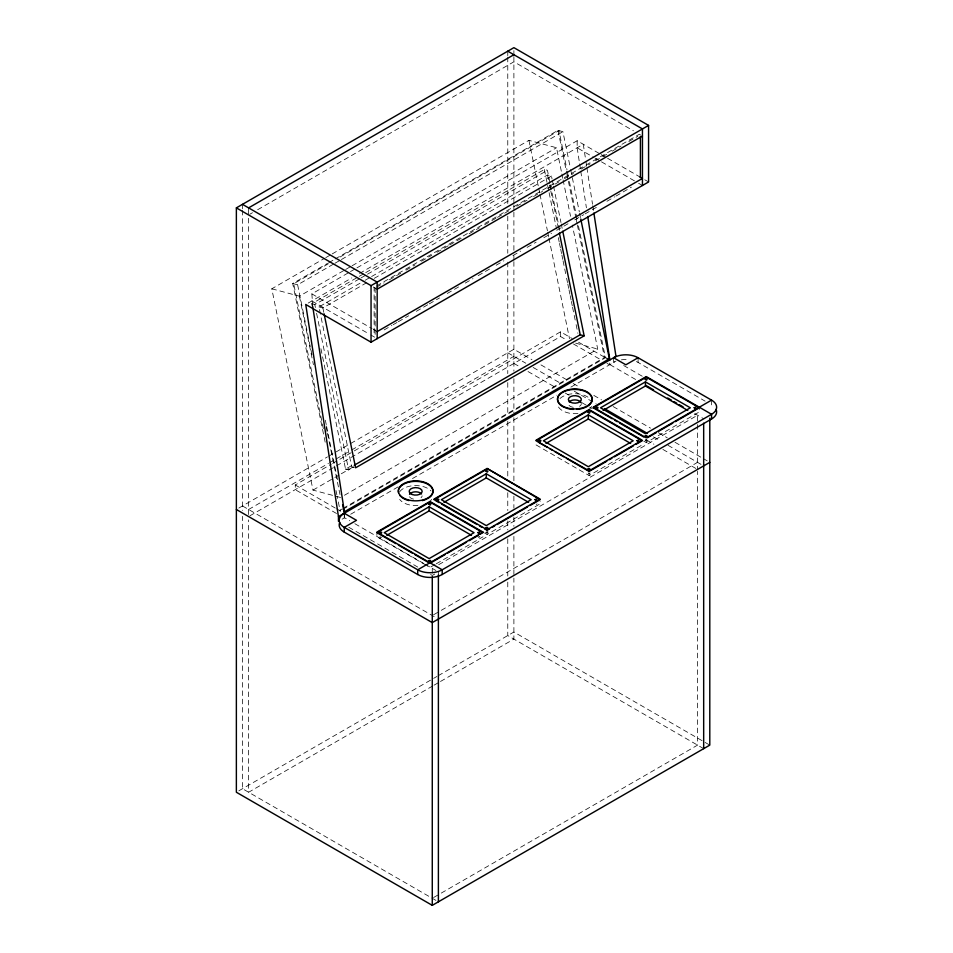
<?xml version="1.0" encoding="UTF-8"?>
<svg xmlns="http://www.w3.org/2000/svg" width="953" height="953" viewBox="0 0 953 953"><rect width="100%" height="100%" fill="white"/><g stroke="black" fill="none" stroke-linecap="round" stroke-linejoin="round"><path stroke-width="0.71" stroke-dasharray="4.76 3.57" d="M486.006 532.143C492.463 530.618 481.789 536.301 486.006 528.022M537.135 503.911L536.194 504.447M588.144 472.914L589.204 473.808L590.145 472.986M380.021 536.515L380.056 537.135M249.9 214.199L252.474 212.722M257.632 209.743L513.893 61.79L633.459 130.811M340.59 497.502L313.001 490.104L271.796 288.795L324.508 258.358M325.795 257.62L330.941 254.654M332.228 253.903L528.915 140.341L556.516 147.739L561.591 172.541M325.176 442.192L292.702 283.506L327.475 263.421M328.761 262.683L333.907 259.704M335.194 258.966L557.981 130.347L562.913 131.657L570.359 168.062M328.451 263.695L293.691 283.768L323.484 429.362M340.042 257L558.97 130.609L567.011 169.92M292.702 283.506L297.634 284.816L333.681 264.005M334.979 263.254L340.126 260.288M341.412 259.538L562.913 131.657M271.796 288.795L299.397 296.18L344.39 270.211M345.677 269.461L350.823 266.495M352.11 265.756L556.516 147.739M312.775 306.806L311.869 293.881L349.215 272.32M350.501 271.581L355.66 268.603M356.946 267.864L577.161 140.722L600.199 154.029M308.2 303.078L351.788 277.907M359.519 273.44L583.272 144.26L585.761 160.354M312.322 306.675L311.726 303.781L358.006 277.061M359.281 276.322L364.427 273.356M365.714 272.618L544.366 169.467L547.439 170.289L550.107 183.345M311.726 303.781L314.812 304.603L359.793 278.633M361.08 277.895L366.214 274.917M367.501 274.178L547.439 170.289M320.446 314.192L318.957 306.926L363.903 280.98M365.19 280.242L370.324 277.275M371.61 276.537L547.51 174.983L551.453 176.031L552.049 178.938M318.957 306.926L322.9 307.986L366.56 282.779M374.267 278.336L551.453 176.031M376.685 285.912L639.392 134.242L640.416 134.838M376.423 287.246L384.142 282.791M389.3 279.813L400.891 273.118M406.038 270.152L415.055 264.946M421.488 261.229L431.792 255.273M436.95 252.307L448.541 245.612M449.828 244.873L462.705 237.44M469.138 233.723L479.442 227.767M484.589 224.801L496.179 218.106M497.466 217.355L511.642 209.183M516.788 206.205L527.092 200.261M533.525 196.544L542.543 191.339M547.689 188.36L559.28 181.678M564.438 178.699L573.456 173.494M581.175 169.038L590.193 163.833M595.339 160.854L606.93 154.16M612.088 151.193L621.094 145.988M628.825 141.52L637.843 136.315M384.142 329.917L391.874 325.449M393.16 324.711L397.02 322.483M398.306 321.733L408.611 315.788M416.342 311.321L427.933 304.638M429.219 303.888L439.524 297.944M447.243 293.488L458.834 286.793M465.278 283.077L472.998 278.61M478.156 275.643L489.747 268.949M496.179 265.232L503.911 260.765M512.928 255.571L520.648 251.104M527.092 247.387L536.11 242.181M543.829 237.726L551.561 233.259M556.707 230.292L568.298 223.598M574.742 219.881L583.748 214.675M585.035 213.925L599.211 205.753M606.93 201.286L614.661 196.83M615.948 196.092L631.398 187.169M238.822 508.08L327.487 456.88M328.773 456.142L349.382 444.241M350.668 443.502L513.893 349.263L531.941 359.674M248.614 509.486L328.451 463.396M329.738 462.646L334.896 459.68M336.183 458.929L350.347 450.757M351.633 450.007L513.893 356.327M336.516 513.488L295.275 489.687L295.275 484.97L331.322 464.159M332.621 463.408L560.555 331.811L572.157 338.506M249.9 515.811L560.555 336.528L565.713 339.506M320.923 348.691L345.558 469.102L351.991 465.398M313.001 490.104L333.562 478.227M334.848 477.489L339.995 474.523M341.281 473.784L352.848 467.101M345.558 469.102L348.643 469.924L353.777 466.958M344.45 495.274L597.71 349.06L572.336 225.051M341.758 509.14L339.185 510.629L340.161 510.891L337.183 496.334M343.044 508.39L604.464 357.47L609.384 358.793M342.735 509.402L605.441 357.732L577.744 222.335M342.127 519.182L344.581 517.765L349.715 520.731M350.68 514.239L398.378 486.709M412.494 478.549L556.897 395.185M570.895 387.109L615.983 361.068M435.009 564.521L429.958 567.44L427.421 565.987M436.271 563.795L483.004 536.813M484.565 532.989L487.09 534.454L540.148 503.815L540.148 501.075M536.062 444.908L589.121 475.547L642.179 444.908M643.728 441.096L646.253 442.561L699.311 411.922L699.311 407.801M438.714 564.676L697.548 415.234L697.548 469.805M434.723 574.051L432.269 575.469L429.696 573.98M433.555 614.78L440 611.064M441.287 610.313L697.548 462.36M238.822 790.835L436.95 676.451M438.237 675.701L513.893 632.018L709.794 745.127M432.769 685.934L248.614 792.253L248.614 519.909M434.056 685.183L439.202 682.217M440.489 681.466L513.893 639.094L513.893 578.078M433.555 897.535L440 893.819M441.287 893.08L697.548 745.127L697.548 471.294M381.772 537.242L380.235 537.266M478.799 536.194L480.002 536.896L478.251 537.301M575.636 343.14L597.71 349.06M354.29 467.435L351.669 466.732L320.744 315.646M345.534 468.959L348.607 469.781M601.2 154.612L606.608 157.721M607.609 158.305L639.892 176.948M644.74 179.748L648.576 181.963M577.161 140.722L577.161 147.798L593.802 157.4M595.077 158.138L600.199 161.105M601.486 161.843L637.331 182.535M638.617 183.274L642.453 185.49M636.39 361.58A17.321 9.995 0 0 1 638.093 362.438L705.113 401.142M623.691 365.523L642.965 376.649M578.59 342.234L606.954 358.602M609.86 364.606L636.842 380.187M694.677 413.578L703.671 418.772M573.444 343.962L601.796 360.329M606.954 363.307L609.527 364.796L609.527 361.27M540.959 364.892L566.737 379.77M573.182 383.487L579.627 387.204M593.802 395.4L601.534 399.855M613.136 406.55L650.506 428.135M658.237 432.602L667.267 437.808M674.998 442.275L707.221 460.871M507.77 352.789L525.818 363.212M533.156 367.453L561.412 383.761M574.254 391.183L596.09 403.786M653.413 436.879L660.31 440.858M668.017 445.313L701.229 464.48M513.893 363.403L520.314 367.108M528.022 371.551L554.991 387.121M565.272 393.053L569.12 395.281M581.961 402.702L588.382 406.407M589.669 407.145L592.242 408.634M646.182 439.774L653.889 444.217M662.871 449.411L697.548 469.436M373.314 286.948L377.174 289.176M311.869 293.881L372.051 328.63M373.326 329.369L377.174 331.584M311.869 300.957L369.49 334.217M370.777 334.956L374.612 337.171M295.275 484.97L335.23 508.032M336.516 508.783L341.662 511.761M354.861 523.697L424.252 563.771M425.538 564.51L435.938 570.513M426.158 565.248L376.9 536.813L376.9 532.691M348.738 527.235L418.129 567.297M703.671 748.653L507.77 635.556L507.77 581.973M242.491 505.96L435.938 617.639M435.938 900.406L242.491 788.715L242.491 516.371M570.656 169.515L579.293 211.733M579.591 213.198L580.484 217.558M567.309 171.373L568.202 175.745M569.394 181.558L577.447 220.87M557.981 130.347L566.618 172.564M566.916 174.018L568.107 179.843M568.405 181.296L575.862 217.701M576.16 219.154L577.053 223.526M577.351 224.979L604.464 357.47M561.889 173.994L562.782 178.378M563.08 179.831L570.549 216.307M552.347 180.391L553.24 184.751M553.538 186.204L560.972 222.525M561.269 223.979L562.163 228.339M550.405 184.799L559.899 231.198M547.51 174.983L549.297 183.691M549.595 185.144L550.489 189.504M550.786 190.957L558.518 228.732M544.366 169.467L547.332 183.977M547.63 185.418L548.821 191.219M549.107 192.673L556.528 228.923M558.315 237.631L559.197 241.979M559.494 243.432L560.388 247.78M560.686 249.233L561.579 253.581M561.877 255.035L562.758 259.383M563.056 260.836L566.32 276.787M566.618 278.24L567.511 282.588M567.809 284.042L568.703 288.39M569.001 289.831L569.882 294.191M570.18 295.633L571.073 299.992M571.371 301.434L572.265 305.794M572.55 307.235L575.815 323.186M576.112 324.639L577.899 333.347M528.915 140.341L538.469 187.026M538.767 188.491L539.66 192.863M539.97 194.317L547.427 230.793M547.725 232.246L548.618 236.63M548.916 238.083L569.513 338.744M322.9 307.986L323.794 312.346M314.812 304.603L315.395 307.497M316.587 313.299L348.643 469.924M297.634 284.816L312.227 356.16M325.342 420.225L326.236 424.585M326.534 426.051L337.85 481.372M299.397 296.18L313.43 364.749M326.26 427.48L327.153 431.852M327.451 433.317L338.803 488.746M339.101 490.211L339.995 494.583M335.992 490.509L336.885 494.869M585.988 161.819L586.655 166.203M586.881 167.668L592.528 204.24M592.754 205.705L593.648 211.554M577.161 147.798L579.412 162.427M579.638 163.88L580.544 169.741M580.758 171.195L586.405 207.778M711.557 400.141L711.557 404.858A17.321 9.995 0 0 1 714.309 406.931M646.253 439.809L646.253 442.561M638.093 358.912L638.093 362.438M613.613 358.912L613.613 362.438A17.321 9.995 0 0 1 615.316 361.58M589.121 472.795L589.121 475.547M560.555 331.811L560.555 336.528M513.893 50.616L513.893 55.083M513.893 56.561L513.893 203.656M513.893 204.776L513.893 210.72M513.893 212.209L513.893 253.808M513.893 255.654L513.893 260.109M513.893 261.599L513.893 371.205M513.893 378.651L513.893 412.875M513.893 417.712L513.893 481.706M513.893 496.215L513.893 508.128M513.893 517.05L513.893 526.354M513.893 536.408L513.893 576.589M507.77 51.188L507.77 55.643M507.77 57.132L507.77 204.216M507.77 216.105L507.77 253.248M507.77 262.158L507.77 373.624M507.77 382.558L507.77 413.816M507.77 421.25L507.77 477.798M507.77 492.689L507.77 510.546M507.77 520.957L507.77 529.892M507.77 538.826L507.77 576.029M487.09 531.703L487.09 534.454M438.392 571.931L438.392 574.873M432.269 568.393L432.269 575.755M375.137 287.997L375.137 335.122L374.112 334.527L374.112 287.401M344.581 513.071L344.581 517.765M344.247 513.25L344.247 517.956A17.321 9.995 0 0 0 342.746 518.944M248.614 209.291L248.614 214.949M248.614 218.273L248.614 516.562M242.491 204.347L242.491 208.802M242.491 210.291L242.491 510.415M581.33 403.631A6.492 3.752 0 0 1 579.484 406.3M573.229 407.312A6.492 3.752 0 0 1 568.345 403.715M591.491 406.419A17.321 9.995 0 0 1 589.693 408.813M577.947 413.519A17.321 9.995 0 0 1 558.041 406.109M559.983 398.545A17.321 9.995 0 0 1 589.967 398.819M621.368 359.853A17.321 9.995 0 0 1 628.11 359.603M431.649 499.42A17.321 9.995 0 0 1 429.386 501.671M417.902 505.483A17.321 9.995 0 0 1 399.664 499.384M399.676 491.736A17.321 9.995 0 0 1 414.948 485.589A17.321 9.995 0 0 1 431.042 490.974M422.143 495.846A6.492 3.752 0 0 1 421.035 497.68M413.531 499.11A6.492 3.752 0 0 1 409.194 495.298M645.193 440.083C647.016 442.549 648.052 438.106 645.193 440.083"/><path stroke-width="1.43" d="M709.794 418.176L709.794 745.127L432.269 905.35L236.368 792.253L236.368 207.873L513.893 47.65L648.576 125.403L648.576 181.963L371.051 342.187L305.746 304.483L338.458 516.609L338.458 521.303M248.614 207.873L513.893 54.714M236.368 207.873L371.051 285.638L648.576 125.403M377.174 289.176L642.453 136.017M377.174 331.584L642.453 178.425L639.892 176.948M354.23 465.255L580.21 334.777L584.153 335.837L562.758 231.245M584.153 335.837L355.612 467.792L324.091 313.799M338.458 516.609L615.983 356.386L593.874 213.019M638.093 357.732L625.847 364.796L613.613 357.732A17.321 9.995 0 0 1 638.093 357.732L711.557 400.141A17.321 9.995 0 0 1 711.557 414.281L711.557 418.998L442.192 574.504A17.321 9.995 0 0 1 417.712 574.504L344.247 532.096A17.321 9.995 0 0 1 339.768 522.435M480.479 534.145L483.004 532.096L429.958 501.469L376.9 532.096L442.192 569.799L711.557 414.281L646.253 376.578L593.207 407.217L646.253 437.844L711.557 400.141M487.09 468.471L434.032 499.11L487.09 529.737L540.148 499.11L487.09 468.471L540.148 499.694M536.062 440.203L589.121 409.564L642.179 440.203L589.121 470.83L536.062 440.786L589.121 410.159L642.179 440.786L635.865 444.432M483.004 532.691L429.958 502.052L376.9 532.691L395.84 543.627M434.032 499.694L487.09 469.067M675.32 421.655L699.311 407.801L646.253 377.174L593.207 407.801L612.148 418.736M429.136 506.77L384.238 532.691L429.136 558.601L474.034 532.691L429.136 506.77L429.136 510.891L471.461 535.324M486.268 473.784L441.382 499.694L486.268 525.615L531.166 499.694L486.268 473.784L486.268 477.906L528.605 502.338M588.311 414.877L543.413 440.786L588.311 466.708L633.197 440.786L588.311 414.877L588.311 418.998L630.636 443.431M645.443 381.879L600.545 407.801L645.443 433.722L690.341 407.801L645.443 381.879L645.443 386.001L687.768 410.445M386.811 535.324L429.136 510.891M443.943 502.338L486.268 477.906M545.974 443.431L588.311 418.998M603.118 410.445L645.443 386.001M483.004 532.096L417.712 569.799L344.247 527.378A17.321 9.995 0 0 1 344.247 513.25L356.493 520.314L344.247 527.378L344.247 532.096M431.221 562.592L445.111 554.563M447.636 553.109L466.589 542.162M469.114 540.708L477.953 535.598M484.565 528.867L487.09 530.333L489.616 528.867M492.141 527.414L494.667 525.949M497.192 524.495L527.509 506.996M530.035 505.531L538.886 500.432M566.38 458.298L589.121 471.425L606.811 461.216M609.336 459.751L611.862 458.298M614.387 456.832L633.34 445.897M647.528 437.701L656.367 432.602M658.892 431.137L672.782 423.12M709.794 462.36L432.269 622.595L236.368 509.486M507.77 51.188L642.453 128.941L642.453 185.49M606.954 358.602L609.527 360.091M645.848 385.381L653.555 389.837M667.696 397.997L671.543 400.224M674.116 401.701L676.69 403.19M679.251 404.668L683.11 406.895M604.44 408.599L647.468 433.448M242.491 204.347L377.174 282.1L377.174 338.649M614.673 420.202L617.199 421.655M619.736 423.12L643.728 436.974M538.588 442.252L547.439 447.35M549.964 448.815L552.49 450.269M555.015 451.734L563.854 456.832M435.295 500.432L439.083 502.612M441.608 504.077L476.988 524.495M479.514 525.949L482.039 527.414M398.366 545.08L412.268 553.109M414.793 554.563L428.683 562.592M580.782 219.023L609.384 358.793L344.104 511.952L342.615 504.661M559.399 233.092L580.21 334.777M587.751 216.545L609.86 359.912M312.775 306.806L344.581 513.071M703.671 423.192L703.671 748.653M640.416 136.303L640.416 177.544M442.192 574.504L442.192 569.799A17.321 9.995 0 0 1 417.712 569.799L417.712 574.504M438.392 574.873L438.392 901.812M432.269 576.934L432.269 905.35M371.051 285.638L371.051 342.187M569.179 401.844A6.492 3.752 0 0 1 575.612 399.962A6.492 3.752 0 0 1 581.092 402.666M564.676 407.527A17.321 9.995 0 0 1 564.116 391.588A17.321 9.995 0 0 1 590.848 395.626A17.321 9.995 0 0 1 576.815 409.361M573.432 409.397A17.321 9.995 0 0 1 565.939 408.015M716.037 409.337A17.321 9.995 0 0 1 711.557 418.998M398.497 492.653A17.321 9.995 0 0 1 421.619 481.98A17.321 9.995 0 0 1 427.337 498.753M426.182 499.312A17.321 9.995 0 0 1 422.262 500.611M409.016 500.599A17.321 9.995 0 0 1 401.916 497.442M401.046 496.727A17.321 9.995 0 0 1 399.664 495.179M409.54 494.345A6.492 3.752 0 0 1 415.294 491.831A6.492 3.752 0 0 1 421.512 493.94M477.858 532.596C479.812 535.014 480.61 530.559 477.858 532.596M534.99 499.61C536.956 502.017 537.742 497.561 534.99 499.61M637.021 440.703C638.986 443.109 639.773 438.654 637.021 440.703M694.165 407.717C696.119 410.124 696.917 405.668 694.165 407.717M428.886 560.841C430.708 563.306 431.745 558.863 428.886 560.841M486.03 527.855C487.853 530.321 488.877 525.877 486.03 527.855M588.061 468.947C589.883 471.413 590.908 466.97 588.061 468.947M645.193 435.962C647.016 438.416 648.052 433.984 645.193 435.962M379.925 532.548C381.617 535.038 382.868 530.63 379.925 532.548M437.058 499.551C438.749 502.052 440.012 497.645 437.058 499.551M539.088 440.643C540.78 443.145 542.043 438.737 539.088 440.643M596.233 407.658C597.924 410.159 599.175 405.752 596.233 407.658M428.957 504.28C430.542 506.805 431.983 502.422 428.957 504.28M486.101 471.294C487.674 473.82 489.127 469.436 486.101 471.294M588.132 412.387C589.704 414.912 591.158 410.529 588.132 412.387M645.264 379.401C646.849 381.927 648.29 377.531 645.264 379.401M570.299 402.118A6.492 3.752 0 0 0 581.127 400.367A6.492 3.752 0 0 0 573.087 395.829A6.492 3.752 0 0 0 570.299 402.118M565.939 407.539A17.321 9.995 0 0 0 592.147 399.128A17.321 9.995 0 0 0 566.427 390.23A17.321 9.995 0 0 0 565.939 407.539M412.018 494.464A6.492 3.752 0 0 0 422.143 491.641A6.492 3.752 0 0 0 412.84 487.996A6.492 3.752 0 0 0 412.018 494.464M405.108 498.788A17.321 9.995 0 0 0 432.829 492.177A17.321 9.995 0 0 0 409.063 481.622A17.321 9.995 0 0 0 405.108 498.788"/></g></svg>
